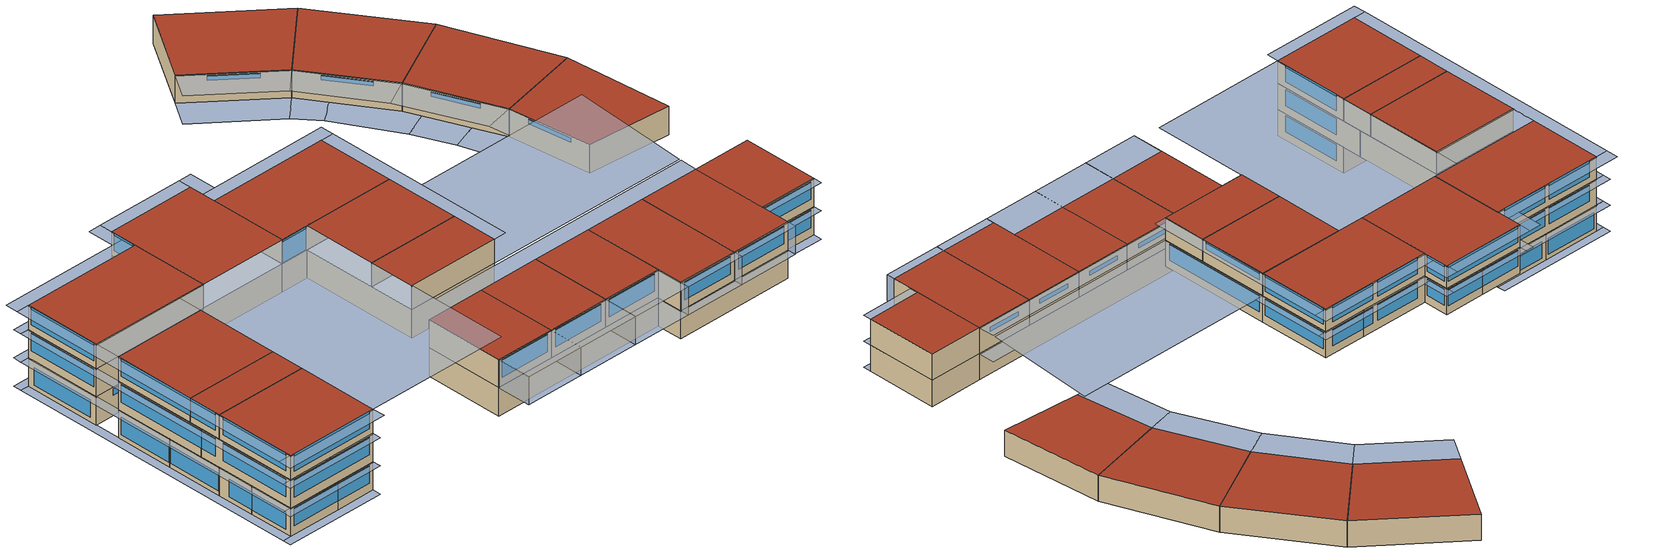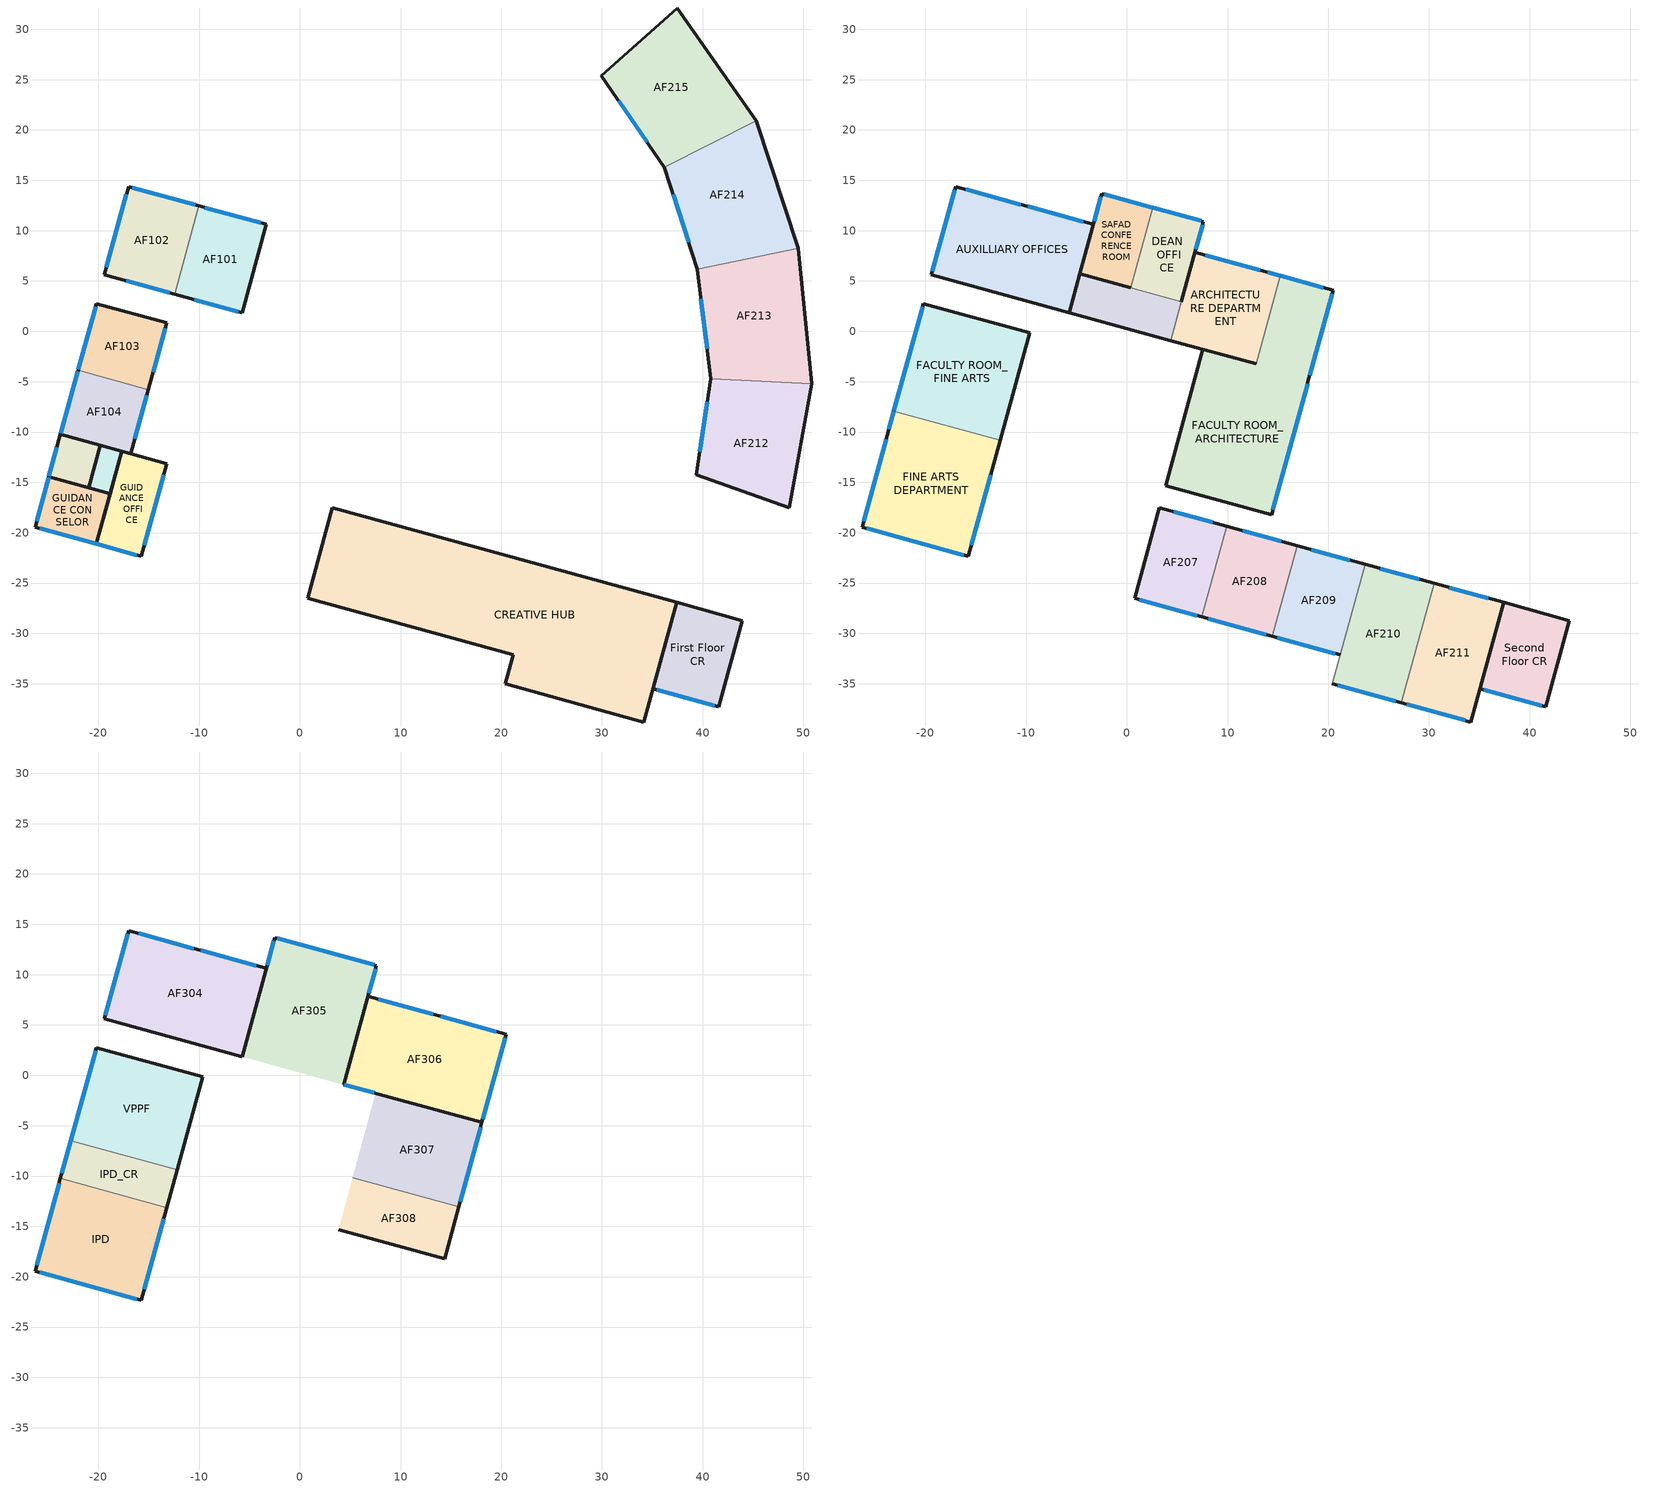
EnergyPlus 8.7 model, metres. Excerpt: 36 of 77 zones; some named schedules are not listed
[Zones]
AF101
 floor ground (SAFAD_ConcreteFloor): -3.34,10.62 -5.74,1.86 -12.45,3.71 -10.04,12.46 z10.39
 wall outside (SAFAD_ConcreteWall): -12.45,3.71 -5.74,1.86 -3.34,10.62 -10.04,12.46 z10.39:13.63
 wall adiabatic (SAFAD_PlyboardWall): -10.04,12.46 -12.45,3.71 z10.39:13.63
 window (SAFAD_Window): -3.86,10.76 -9.46,12.3 z10.89:12.89; -10.46,3.16 -6.12,1.97 z12.73:13.43
 ceiling adiabatic (SAFAD_ConcreteRoof): -10.04,12.46 -12.45,3.71 -5.74,1.86 -3.34,10.62 z13.63
AF102
 floor adiabatic (SAFAD_ConcreteFloor): -10.04,12.46 -12.45,3.71 -19.42,5.62 -17.01,14.37 z10.39
 wall outside (SAFAD_ConcreteWall): -10.04,12.46 -17.01,14.37 -19.42,5.62 -12.45,3.71 z10.39:13.63
 wall adiabatic (SAFAD_PlyboardWall): -12.45,3.71 -10.04,12.46 z10.39:13.63
 window (SAFAD_Window): -10.38,12.55 -16.64,14.27 / -17.22,13.62 -19.21,6.39 z10.89:12.89; -17.24,5.02 -12.9,3.83 z12.73:13.43
 ceiling adiabatic (SAFAD_ConcreteRoof): -17.01,14.37 -19.42,5.62 -12.45,3.71 -10.04,12.46 z13.63
AF103
 floor adiabatic (SAFAD_ConcreteFloor): -13.23,0.84 -15.05,-5.78 -22.02,-3.87 -20.2,2.76 z10.39
 wall outside (SAFAD_ConcreteWall): -15.05,-5.78 -13.23,0.84 -20.2,2.76 -22.02,-3.87 z10.39:13.63
 wall adiabatic (SAFAD_PlyboardWall): -22.02,-3.87 -15.05,-5.78 z10.39:13.63
 window (SAFAD_Window): -14.58,-4.06 -13.39,0.28 z12.73:13.43; -20.29,2.43 -21.99,-3.74 z10.89:12.89
 ceiling adiabatic (SAFAD_ConcreteRoof): -20.2,2.76 -22.02,-3.87 -15.05,-5.78 -13.23,0.84 z13.63
AF104
 floor adiabatic (SAFAD_ConcreteFloor): -15.05,-5.78 -16.8,-12.15 -23.77,-10.24 -22.02,-3.87 z10.39
 wall outside (SAFAD_ConcreteWall): -16.8,-12.15 -15.05,-5.78 / -22.02,-3.87 -23.77,-10.24 z10.39:13.63
 wall adiabatic (SAFAD_PlyboardWall): -15.05,-5.78 -22.02,-3.87 / -23.77,-10.24 -16.8,-12.15 z10.39:13.63
 window (SAFAD_Window): -16.4,-10.68 -15.2,-6.34 z12.73:13.43; -22.05,-3.96 -23.74,-10.13 z10.89:12.89
 ceiling adiabatic (SAFAD_ConcreteRoof): -22.02,-3.87 -23.77,-10.24 -16.8,-12.15 -15.05,-5.78 z13.63
CREATIVE HUB
 floor adiabatic (SAFAD_ConcreteFloor): 37.42,-26.92 34.16,-38.8 20.4,-35.03 21.19,-32.14 0.77,-26.53 3.24,-17.54 z10.39
 wall outside (SAFAD_ConcreteWall): 34.16,-38.8 37.42,-26.92 3.24,-17.54 0.77,-26.53 21.19,-32.14 20.4,-35.03 34.16,-38.8 z10.39:13.63
 ceiling adiabatic (SAFAD_ConcreteRoof): 3.24,-17.54 0.77,-26.53 21.19,-32.14 20.4,-35.03 34.16,-38.8 37.42,-26.92 z13.63
AF215
 floor adiabatic (SAFAD_ConcreteFloor): 37.5,32.12 45.33,20.9 36.22,16.3 29.95,25.38 z10.87
 wall outside (SAFAD_ConcreteWall): 45.33,20.9 37.5,32.12 29.95,25.38 36.22,16.3 z10.87:14.11
 wall adiabatic (SAFAD_PlyboardWall): 36.22,16.3 45.33,20.9 z10.87:14.11
 window (SAFAD_Window): 31.66,22.9 34.5,18.78 z13.37:13.87
 roof outside (SAFAD_ConcreteRoof): 29.95,25.38 36.22,16.3 45.33,20.9 37.5,32.12 z14.11
AF214
 floor adiabatic (SAFAD_ConcreteFloor): 45.33,20.9 49.52,8.26 39.47,6.18 36.22,16.3 z10.87
 wall outside (SAFAD_ConcreteWall): 49.52,8.26 45.33,20.9 / 36.22,16.3 39.47,6.18 z10.87:14.11
 wall adiabatic (SAFAD_PlyboardWall): 39.47,6.18 49.52,8.26 / 45.33,20.9 36.22,16.3 z10.87:14.11
 window (SAFAD_Window): 37.08,13.62 38.61,8.86 z13.37:13.87
 roof outside (SAFAD_ConcreteRoof): 36.22,16.3 39.47,6.18 49.52,8.26 45.33,20.9 z14.11
AF213
 floor adiabatic (SAFAD_ConcreteFloor): 49.52,8.26 50.87,-5.23 40.83,-4.7 39.47,6.18 z10.87
 wall outside (SAFAD_ConcreteWall): 50.87,-5.23 49.52,8.26 / 39.47,6.18 40.83,-4.7 z10.87:14.11
 wall adiabatic (SAFAD_PlyboardWall): 40.83,-4.7 50.87,-5.23 / 49.52,8.26 39.47,6.18 z10.87:14.11
 window (SAFAD_Window): 39.84,3.22 40.46,-1.74 z13.37:13.87
 roof outside (SAFAD_ConcreteRoof): 39.47,6.18 40.83,-4.7 50.87,-5.23 49.52,8.26 z14.11
AF212
 floor adiabatic (SAFAD_ConcreteFloor): 50.87,-5.23 48.62,-17.53 39.4,-14.27 40.83,-4.7 z10.87
 wall outside (SAFAD_ConcreteWall): 40.83,-4.7 39.4,-14.27 48.62,-17.53 50.87,-5.23 z10.87:14.11
 wall adiabatic (SAFAD_PlyboardWall): 50.87,-5.23 40.83,-4.7 z10.87:14.11
 window (SAFAD_Window): 40.48,-7.01 39.74,-11.96 z13.37:13.87
 roof outside (SAFAD_ConcreteRoof): 40.83,-4.7 39.4,-14.27 48.62,-17.53 50.87,-5.23 z14.11
GUIDANCE OFFICE
 floor adiabatic (SAFAD_ConcreteFloor): -13.21,-13.14 -15.74,-22.35 -20.22,-21.12 -17.69,-11.91 z10.39
 wall outside (SAFAD_ConcreteWall): -20.22,-21.12 -15.74,-22.35 -13.21,-13.14 -17.69,-11.91 z10.39:13.63
 wall outside (SAFAD_PlyboardWall): -17.69,-11.91 -20.22,-21.12 z10.39:13.63
 window (SAFAD_Window): -15.44,-21.26 -13.51,-14.22 / -20.2,-21.12 -16.2,-22.22 z11.39:13.39
 roof outside (SAFAD_ConcreteRoof): -17.69,-11.91 -20.22,-21.12 -15.74,-22.35 -13.21,-13.14 z13.63
CLINIC
 floor adiabatic (SAFAD_ConcreteFloor): -17.69,-11.91 -18.85,-16.13 -20.96,-15.55 -19.8,-11.33 z10.39
 wall outside (SAFAD_PlyboardWall): -20.96,-15.55 -18.85,-16.13 -17.69,-11.91 -19.8,-11.33 -20.96,-15.55 z10.39:13.63
 roof outside (SAFAD_ConcreteRoof): -19.8,-11.33 -20.96,-15.55 -18.85,-16.13 -17.69,-11.91 z13.63
GUIDANCE CONFERENCE
 floor adiabatic (SAFAD_ConcreteFloor): -19.8,-11.33 -20.96,-15.55 -24.93,-14.46 -23.77,-10.24 z10.39
 wall outside (SAFAD_PlyboardWall): -24.93,-14.46 -20.96,-15.55 -19.8,-11.33 -23.77,-10.24 z10.39:13.63
 wall outside (SAFAD_ConcreteWall): -23.77,-10.24 -24.93,-14.46 z10.39:13.63
 window (SAFAD_Window): -24.13,-11.53 -24.92,-14.42 z10.89:12.89
 roof outside (SAFAD_ConcreteRoof): -23.77,-10.24 -24.93,-14.46 -20.96,-15.55 -19.8,-11.33 z13.63
GUIDANCE CONSELOR
 floor adiabatic (SAFAD_ConcreteFloor): -18.85,-16.13 -20.22,-21.12 -26.3,-19.45 -24.93,-14.46 z10.39
 wall outside (SAFAD_PlyboardWall): -20.22,-21.12 -18.85,-16.13 -24.93,-14.46 z10.39:13.63
 wall outside (SAFAD_ConcreteWall): -24.93,-14.46 -26.3,-19.45 -20.22,-21.12 z10.39:13.63
 window (SAFAD_Window): -25.84,-19.57 -20.23,-21.11 z11.39:13.39; -24.94,-14.5 -26.14,-18.84 z10.89:12.89
 roof outside (SAFAD_ConcreteRoof): -24.93,-14.46 -26.3,-19.45 -20.22,-21.12 -18.85,-16.13 z13.63
First Floor CR
 floor ground (SAFAD_ConcreteFloor): 43.97,-28.72 41.61,-37.3 35.07,-35.5 37.42,-26.92 z10.39
 wall outside (SAFAD_ConcreteWall): 35.07,-35.5 41.61,-37.3 43.97,-28.72 37.42,-26.92 z10.39:13.63
 wall adiabatic (SAFAD_PlyboardWall): 37.42,-26.92 35.07,-35.5 z10.39:13.63
 window (SAFAD_Window): 35.45,-35.61 41.23,-37.19 z11.39:13.39
 roof outside (SAFAD_ConcreteRoof): 37.42,-26.92 35.07,-35.5 41.61,-37.3 43.97,-28.72 z13.63
AF211
 floor adiabatic (SAFAD_ConcreteFloor): 37.42,-26.92 34.16,-38.8 27.28,-36.92 30.54,-25.04 z13.63
 wall outside (SAFAD_ConcreteWall): 27.28,-36.92 34.16,-38.8 37.42,-26.92 30.54,-25.04 z13.63:16.87
 wall adiabatic (SAFAD_PlyboardWall): 30.54,-25.04 27.28,-36.92 z13.63:16.87
 window (SAFAD_Window): 35.91,-26.51 32.05,-25.45 z15.63:16.13; 27.83,-37.07 33.61,-38.66 z14.63:16.63
 roof outside (SAFAD_ConcreteRoof): 30.54,-25.04 27.28,-36.92 34.16,-38.8 37.42,-26.92 z16.87
AF210
 floor adiabatic (SAFAD_ConcreteFloor): 30.54,-25.04 27.28,-36.92 20.4,-35.03 23.66,-23.15 z13.63
 wall outside (SAFAD_ConcreteWall): 20.4,-35.03 27.28,-36.92 / 30.54,-25.04 23.66,-23.15 z13.63:16.87
 wall adiabatic (SAFAD_PlyboardWall): 27.28,-36.92 30.54,-25.04 / 23.66,-23.15 20.4,-35.03 z13.63:16.87
 window (SAFAD_Window): 29.03,-24.62 25.17,-23.56 z15.63:16.13; 20.95,-35.18 26.73,-36.77 z14.63:16.63
 roof outside (SAFAD_ConcreteRoof): 23.66,-23.15 20.4,-35.03 27.28,-36.92 30.54,-25.04 z16.87
AF209
 floor adiabatic (SAFAD_ConcreteFloor): 23.66,-23.15 21.19,-32.14 14.45,-30.29 16.92,-21.29 z13.63
 wall outside (SAFAD_ConcreteWall): 23.66,-23.15 16.92,-21.29 / 14.45,-30.29 21.19,-32.14 z13.63:16.87
 wall adiabatic (SAFAD_PlyboardWall): 21.19,-32.14 23.66,-23.15 / 16.92,-21.29 14.45,-30.29 z13.63:16.87
 window (SAFAD_Window): 22.15,-22.73 18.29,-21.67 z15.63:16.13; 14.92,-30.42 20.71,-32.01 z14.63:16.63
 roof outside (SAFAD_ConcreteRoof): 16.92,-21.29 14.45,-30.29 21.19,-32.14 23.66,-23.15 z16.87
AF208
 floor adiabatic (SAFAD_ConcreteFloor): 16.92,-21.29 14.45,-30.29 7.47,-28.37 9.94,-19.38 z13.63
 wall outside (SAFAD_ConcreteWall): 16.92,-21.29 9.94,-19.38 / 7.47,-28.37 14.45,-30.29 z13.63:16.87
 wall adiabatic (SAFAD_PlyboardWall): 14.45,-30.29 16.92,-21.29 / 9.94,-19.38 7.47,-28.37 z13.63:16.87
 window (SAFAD_Window): 15.35,-20.86 11.5,-19.81 z15.63:16.13; 8.06,-28.54 13.85,-30.13 z14.63:16.63
 roof outside (SAFAD_ConcreteRoof): 9.94,-19.38 7.47,-28.37 14.45,-30.29 16.92,-21.29 z16.87
AF207
 floor adiabatic (SAFAD_ConcreteFloor): 9.94,-19.38 7.47,-28.37 0.77,-26.53 3.24,-17.54 z13.63
 wall outside (SAFAD_ConcreteWall): 9.94,-19.38 3.24,-17.54 0.77,-26.53 7.47,-28.37 z13.63:16.87
 wall adiabatic (SAFAD_PlyboardWall): 7.47,-28.37 9.94,-19.38 z13.63:16.87
 window (SAFAD_Window): 8.51,-18.99 4.66,-17.93 z15.63:16.13; 1.22,-26.66 7.01,-28.25 z14.63:16.63
 roof outside (SAFAD_ConcreteRoof): 3.24,-17.54 0.77,-26.53 7.47,-28.37 9.94,-19.38 z16.87
FINE ARTS DEPARTMENT
 floor adiabatic (SAFAD_ConcreteFloor): -12.58,-10.82 -15.74,-22.35 -26.3,-19.45 -23.14,-7.92 z13.63
 wall outside (SAFAD_ConcreteWall): -23.14,-7.92 -26.3,-19.45 -15.74,-22.35 -12.58,-10.82 z13.63:16.87
 wall adiabatic (SAFAD_PlyboardWall): -12.58,-10.82 -23.14,-7.92 z13.63:16.87
 window (SAFAD_Window): -25.84,-19.57 -16.2,-22.22 / -15.44,-21.26 -13.51,-14.22 / -23.14,-7.93 -23.64,-9.74 / -23.91,-10.74 -26.14,-18.84 z14.63:16.63
 ceiling adiabatic (SAFAD_ConcreteRoof): -23.14,-7.92 -26.3,-19.45 -15.74,-22.35 -12.58,-10.82 z16.87
FACULTY ROOM_FINE ARTS
 floor adiabatic (SAFAD_ConcreteFloor): -9.65,-0.14 -12.58,-10.82 -23.14,-7.92 -20.2,2.76 z13.63
 wall outside (SAFAD_ConcreteWall): -12.58,-10.82 -9.65,-0.14 -20.2,2.76 -23.14,-7.92 z13.63:16.87
 wall adiabatic (SAFAD_PlyboardWall): -23.14,-7.92 -12.58,-10.82 z13.63:16.87
 window (SAFAD_Window): -20.29,2.43 -23.13,-7.91 z14.63:16.63
 ceiling adiabatic (SAFAD_ConcreteRoof): -20.2,2.76 -23.14,-7.92 -12.58,-10.82 -9.65,-0.14 z16.87
DEAN OFFICE
 floor adiabatic (SAFAD_ConcreteFloor): 7.61,10.91 5.42,2.94 0.41,4.32 2.6,12.28 z13.63
 wall outside (SAFAD_ConcreteWall): 5.42,2.94 7.61,10.91 2.6,12.28 z13.63:16.87
 wall adiabatic (SAFAD_ConcreteWall): 2.6,12.28 0.41,4.32 5.42,2.94 z13.63:16.87
 window (SAFAD_Window): 7.38,10.97 2.61,12.28 / 6.86,8.17 7.52,10.58 z14.63:16.63
 ceiling adiabatic (SAFAD_ConcreteRoof): 2.6,12.28 0.41,4.32 5.42,2.94 7.61,10.91 z16.87
SAFAD CONFERENCE ROOM
 floor adiabatic (SAFAD_ConcreteFloor): 2.6,12.28 0.41,4.32 -4.69,5.71 -2.5,13.68 z13.63
 wall outside (SAFAD_ConcreteWall): 2.6,12.28 -2.5,13.68 -4.69,5.71 0.41,4.32 z13.63:16.87
 wall adiabatic (SAFAD_ConcreteWall): 0.41,4.32 2.6,12.28 z13.63:16.87
 window (SAFAD_Window): 2.59,12.29 -2.26,13.62 / -2.59,13.35 -3.25,10.94 z14.63:16.63
 ceiling adiabatic (SAFAD_ConcreteRoof): -2.5,13.68 -4.69,5.71 0.41,4.32 2.6,12.28 z16.87
DEAN SECRETARY OFFICE
 floor adiabatic (SAFAD_ConcreteFloor): 5.42,2.94 4.37,-0.91 -5.74,1.86 -4.69,5.71 z13.63
 wall outside (SAFAD_ConcreteWall): -4.69,5.71 -5.74,1.86 4.37,-0.91 z13.63:16.87
 wall adiabatic (SAFAD_ConcreteWall): 4.37,-0.91 5.42,2.94 -4.69,5.71 z13.63:16.87
 ceiling adiabatic (SAFAD_ConcreteRoof): -4.69,5.71 -5.74,1.86 4.37,-0.91 5.42,2.94 z16.87
ARCHITECTURE DEPARTMENT
 floor adiabatic (SAFAD_ConcreteFloor): 15.26,5.51 12.86,-3.24 4.37,-0.91 6.77,7.84 z13.63
 wall outside (SAFAD_PlyboardWall): 4.37,-0.91 12.86,-3.24 z13.63:16.87
 wall outside (SAFAD_ConcreteWall): 15.26,5.51 6.77,7.84 z13.63:16.87
 wall adiabatic (SAFAD_PlyboardWall): 6.77,7.84 4.37,-0.91 / 12.86,-3.24 15.26,5.51 z13.63:16.87
 window (SAFAD_Window): 13.27,6.05 7.78,7.56 / 15.25,5.51 13.99,5.86 z14.63:16.63
 ceiling adiabatic (SAFAD_ConcreteRoof): 6.77,7.84 4.37,-0.91 12.86,-3.24 15.26,5.51 z16.87
FACULTY ROOM_ARCHITECTURE
 floor adiabatic (SAFAD_ConcreteFloor): 20.5,4.07 18.09,-4.68 12.86,-3.24 15.26,5.51 z13.63; 18.09,-4.68 14.37,-18.22 3.84,-15.33 7.56,-1.79 z13.63
 wall outside (SAFAD_ConcreteWall): 7.56,-1.79 3.84,-15.33 14.37,-18.22 18.09,-4.68 20.5,4.07 15.26,5.51 z13.63:16.87
 wall adiabatic (SAFAD_PlyboardWall): 15.26,5.51 12.86,-3.24 7.56,-1.79 z13.63:16.87
 window (SAFAD_Window): 14.51,-17.72 17.95,-5.19 / 19.49,4.35 15.27,5.51 / 18.18,-4.35 20.41,3.75 z14.63:16.63
 ceiling adiabatic (SAFAD_ConcreteRoof): 15.26,5.51 12.86,-3.24 18.09,-4.68 20.5,4.07 z16.87; 7.56,-1.79 3.84,-15.33 14.37,-18.22 18.09,-4.68 z16.87
AUXILLIARY OFFICES
 floor adiabatic (SAFAD_ConcreteFloor): -3.34,10.62 -5.74,1.86 -19.42,5.62 -17.01,14.37 z13.63
 wall outside (SAFAD_ConcreteWall): -3.34,10.62 -17.01,14.37 -19.42,5.62 -5.74,1.86 z13.63:16.87
 wall adiabatic (SAFAD_ConcreteWall): -5.74,1.86 -3.34,10.62 z13.63:16.87
 window (SAFAD_Window): -10.51,12.59 -16.01,14.1 / -4.34,10.89 -9.84,12.4 / -17.1,14.04 -19.33,5.94 z14.63:16.63
 ceiling adiabatic (SAFAD_ConcreteRoof): -17.01,14.37 -19.42,5.62 -5.74,1.86 -3.34,10.62 z16.87
Second Floor CR
 floor ground (SAFAD_ConcreteFloor): 43.97,-28.72 41.61,-37.3 35.07,-35.5 37.42,-26.92 z13.63
 wall outside (SAFAD_ConcreteWall): 35.07,-35.5 41.61,-37.3 43.97,-28.72 37.42,-26.92 z13.63:16.87
 wall adiabatic (SAFAD_PlyboardWall): 37.42,-26.92 35.07,-35.5 z13.63:16.87
 window (SAFAD_Window): 35.45,-35.61 41.23,-37.19 z14.63:16.63
 roof outside (SAFAD_ConcreteRoof): 37.42,-26.92 35.07,-35.5 41.61,-37.3 43.97,-28.72 z16.87
AF304
 floor adiabatic (SAFAD_ConcreteFloor): -3.34,10.62 -5.74,1.86 -19.42,5.62 -17.01,14.37 z16.87
 wall outside (SAFAD_ConcreteWall): -3.34,10.62 -17.01,14.37 -19.42,5.62 -5.74,1.86 z16.87:19.65
 wall adiabatic (SAFAD_PlyboardWall): -5.74,1.86 -3.34,10.62 z16.87:19.65
 window (SAFAD_Window): -10.51,12.59 -16.01,14.1 / -4.34,10.89 -9.84,12.4 / -17.1,14.04 -19.33,5.94 z17.62:19.62
 roof outside (SAFAD_ConcreteRoof): -17.01,14.37 -19.42,5.62 -5.74,1.86 -3.34,10.62 z19.65
AF306
 floor adiabatic (SAFAD_ConcreteFloor): 20.5,4.07 18.09,-4.68 4.37,-0.91 6.77,7.84 z16.87
 wall outside (SAFAD_PlyboardWall): 4.37,-0.91 18.09,-4.68 z16.87:19.65
 wall outside (SAFAD_ConcreteWall): 18.09,-4.68 20.5,4.07 6.77,7.84 z16.87:19.65
 wall adiabatic (SAFAD_PlyboardWall): 6.77,7.84 4.37,-0.91 z16.87:19.65
 window (SAFAD_Window): 19.49,4.35 13.99,5.86 / 13.27,6.05 7.78,7.56 / 18.18,-4.35 20.41,3.75 z17.62:19.62; 4.44,-0.93 7.41,-1.75 z16.95:19.56
 roof outside (SAFAD_ConcreteRoof): 6.77,7.84 4.37,-0.91 18.09,-4.68 20.5,4.07 z19.65
VPPF
 floor adiabatic (SAFAD_ConcreteFloor): -9.65,-0.14 -12.18,-9.39 -22.74,-6.49 -20.2,2.76 z16.87
 wall outside (SAFAD_ConcreteWall): -12.18,-9.39 -9.65,-0.14 -20.2,2.76 -22.74,-6.49 z16.87:19.65
 wall adiabatic (SAFAD_PlyboardWall): -22.74,-6.49 -12.18,-9.39 z16.87:19.65
 window (SAFAD_Window): -20.29,2.43 -22.74,-6.48 z17.62:19.62
 roof outside (SAFAD_ConcreteRoof): -20.2,2.76 -22.74,-6.49 -12.18,-9.39 -9.65,-0.14 z19.65
IPD_CR
 floor adiabatic (SAFAD_ConcreteFloor): -12.18,-9.39 -13.21,-13.14 -23.77,-10.24 -22.74,-6.49 z16.87
 wall outside (SAFAD_ConcreteWall): -13.21,-13.14 -12.18,-9.39 / -22.74,-6.49 -23.77,-10.24 z16.87:19.65
 wall adiabatic (SAFAD_PlyboardWall): -12.18,-9.39 -22.74,-6.49 / -23.77,-10.24 -13.21,-13.14 z16.87:19.65
 window (SAFAD_Window): -22.75,-6.5 -23.64,-9.74 z17.62:19.62
 roof outside (SAFAD_ConcreteRoof): -22.74,-6.49 -23.77,-10.24 -13.21,-13.14 -12.18,-9.39 z19.65
IPD
 floor adiabatic (SAFAD_ConcreteFloor): -13.21,-13.14 -15.74,-22.35 -26.3,-19.45 -23.77,-10.24 z16.87
 wall outside (SAFAD_ConcreteWall): -23.77,-10.24 -26.3,-19.45 -15.74,-22.35 -13.21,-13.14 z16.87:19.65
 wall adiabatic (SAFAD_PlyboardWall): -13.21,-13.14 -23.77,-10.24 z16.87:19.65
 window (SAFAD_Window): -25.84,-19.57 -16.2,-22.22 / -15.44,-21.26 -13.51,-14.22 / -23.91,-10.74 -26.14,-18.84 z17.62:19.62
 roof outside (SAFAD_ConcreteRoof): -23.77,-10.24 -26.3,-19.45 -15.74,-22.35 -13.21,-13.14 z19.65
AF307
 floor adiabatic (SAFAD_ConcreteFloor): 18.09,-4.68 15.8,-13.05 5.26,-10.16 7.56,-1.79 z16.87
 wall outside (SAFAD_ConcreteWall): 15.8,-13.05 18.09,-4.68 z16.87:19.65
 wall adiabatic (SAFAD_PlyboardWall): 18.09,-4.68 7.56,-1.79 / 5.26,-10.16 15.8,-13.05 z16.87:19.65
 window (SAFAD_Window): 15.93,-12.57 17.96,-5.16 z18.62:19.56
 roof outside (SAFAD_ConcreteRoof): 7.56,-1.79 5.26,-10.16 15.8,-13.05 18.09,-4.68 z19.65
AF308
 floor adiabatic (SAFAD_ConcreteFloor): 15.8,-13.05 14.37,-18.22 3.84,-15.33 5.26,-10.16 z16.87
 wall outside (SAFAD_ConcreteWall): 3.84,-15.33 14.37,-18.22 15.8,-13.05 z16.87:19.65
 wall adiabatic (SAFAD_PlyboardWall): 15.8,-13.05 5.26,-10.16 z16.87:19.65
 roof outside (SAFAD_ConcreteRoof): 5.26,-10.16 3.84,-15.33 14.37,-18.22 15.8,-13.05 z19.65
AF305
 floor ground (SAFAD_ConcreteFloor): 7.61,10.91 4.37,-0.91 -5.74,1.86 -2.5,13.68 z16.87
 wall outside (SAFAD_ConcreteWall): 4.37,-0.91 7.61,10.91 -2.5,13.68 -5.74,1.86 z16.87:19.65
 window (SAFAD_Window): 7.38,10.97 -2.26,13.62 / 6.86,8.17 7.52,10.58 / -2.59,13.35 -3.25,10.94 z17.62:19.62
 roof outside (SAFAD_ConcreteRoof): -2.5,13.68 -5.74,1.86 4.37,-0.91 7.61,10.91 z19.65
shading: 7.47,-28.37 6.41,-32.22 / 14.45,-30.29 13.39,-34.14 / 21.19,-32.14 20.13,-35.99 / 0.77,-26.53 -0.29,-30.38 / 34.16,-38.8 33.89,-39.77 / 27.28,-36.92 27.01,-37.88 z13.63:16.87; -17.98,14.64 -27.27,-19.18 -26.3,-19.45 -17.01,14.37 z10.39; -17.98,14.64 -27.27,-19.18 -26.3,-19.45 -17.01,14.37 z13.63; -17.98,14.64 -27.27,-19.18 -26.3,-19.45 -17.01,14.37 z16.87; -18.46,14.77 -27.75,-19.05 -26.3,-19.45 -17.01,14.37 z19.65; 20.5,4.07 18.09,-4.68 19.06,-4.95 21.46,3.81 z16.87; -2.1,15.13 -2.49,13.68 7.61,10.91 8.01,12.35 z19.65; -2.23,14.65 -2.49,13.68 7.61,10.91 7.88,11.87 z16.87; -3.54,15.53 -4.39,12.46 -2.94,12.06 -2.1,15.13 z19.65; -3.19,14.91 -4.04,11.85 -3.08,11.58 -2.23,14.65 z16.87; -27.27,-19.18 -27.53,-20.14 -16.01,-23.31 -15.74,-22.35 z10.39; -27.27,-19.18 -27.53,-20.14 -16.01,-23.31 -15.74,-22.35 z13.63; -27.27,-19.18 -27.53,-20.14 -16.01,-23.31 -15.74,-22.35 z16.87; -27.75,-19.05 -28.15,-20.49 -16.14,-23.79 -15.74,-22.35 z19.65; -18.06,16.22 -18.46,14.77 -3.34,10.62 -2.94,12.06 z19.65; -17.71,15.6 -17.98,14.64 -3.34,10.62 -3.08,11.58 z16.87; -17.71,15.6 -17.98,14.64 -3.34,10.62 -3.08,11.58 z13.63; -17.71,15.6 -17.98,14.64 -3.34,10.62 -3.08,11.58 z10.39; 7.17,9.29 6.78,7.84 21.94,3.68 22.34,5.12 z19.65; 7.04,8.8 6.78,7.84 21.46,3.81 21.73,4.77 z16.87; 8.01,12.35 7.17,9.29 8.62,8.89 9.46,11.96 z19.65; 7.88,11.87 7.04,8.8 8,8.54 8.84,11.61 z16.87; 3.77,-15.61 3.24,-17.54 37.42,-26.92 37.95,-25 z16.87; 3.77,-15.61 3.24,-17.54 37.42,-26.92 37.95,-25 z13.63; 27.34,23.05 33.09,14.73 36.22,16.3 29.95,25.38 z14.11; 33.09,14.73 36.05,5.47 39.47,6.18 36.22,16.3 z14.11; 36.05,5.47 37.33,-4.52 40.83,-4.7 39.47,6.18 z14.11; 37.33,-4.52 36.02,-13.34 39.4,-14.27 40.83,-4.7 z14.11; 27.34,23.05 33.09,14.73 36.22,16.3 29.95,25.38 z10.87; 34.43,11.73 36.53,3.71 39.99,4.22 37.66,13.06 z10.87; 36.53,3.71 37.19,-1.1 40.68,-0.86 39.99,4.22 z10.87; 37.19,-1.1 37.36,-5.22 40.85,-5.41 40.68,-0.86 z10.87; 37.36,-5.22 36.76,-9.83 40.25,-10.1 40.85,-5.41 z10.87; 36.76,-9.83 36.02,-13.34 39.4,-14.27 40.25,-10.1 z10.87; 33.09,14.73 34.43,11.73 37.66,13.06 36.22,16.3 z10.87; -19.42,5.62 -20.2,2.76 -9.65,-0.14 -8.86,2.72 z19.65; -8.86,2.72 -15.74,-22.35 0.68,-26.86 7.56,-1.79 z19.65; 20.5,4.07 14.37,-18.22 15.82,-18.62 21.94,3.68 z19.65; 18.09,-4.68 14.37,-18.22 38.05,-24.73 42.74,-11.45 z16.87; 20.4,-35.03 20.13,-35.99 33.89,-39.77 34.16,-38.8 z16.87; 0.77,-26.53 -0.29,-30.38 20.13,-35.99 21.19,-32.14 z16.87; 0.77,-26.53 -0.29,-30.38 20.13,-35.99 21.19,-32.14 z13.63; 20.4,-35.03 20.13,-35.99 33.89,-39.77 34.16,-38.8 z13.63; 35.07,-35.5 34.8,-36.47 41.35,-38.26 41.61,-37.3 z16.87; 35.07,-35.5 34.8,-36.47 41.35,-38.26 41.61,-37.3 z13.63; 35.07,-35.5 34.8,-36.47 41.35,-38.26 41.61,-37.3 z10.39
[Building]
SAFAD Building: North Axis {deg}=15; Terrain=City; Loads Convergence Tolerance Value=0.04; Temperature Convergence Tolerance Value {deltaC}=0.4; Solar Distribution=FullInteriorAndExterior; Maximum Number of Warmup Days=25; Minimum Number of Warmup Days=6
[Site:Location]
Cebu City: Latitude {deg}=10.35; Longitude {deg}=123.91; Time Zone {hr}=8; Elevation {m}=75
[Site:GroundTemperature:BuildingSurface]
18, 18, 18, 18, 18, 18, 18, 18, 18, 18, 18, 18
[Material] Roughness=MediumSmooth
Name | Thickness {m} | Conductivity {W/m-K} | Density {kg/m3} | Specific Heat {J/kg-K} | Thermal Absorptance | Solar Absorptance
SAFAD Concrete | 0.25 | 1.33 | 2000 | 1000 | 0.0449009 | 0.714678
SAFAD Plywood | 0.0127 | 0.13 | 500 | 1600 | 0.9 | 0.7
[Material:AirGap]
SAFAD_AirPlyboard: Thermal Resistance {m2-K/W}=0.18
[WindowMaterial:Glazing]
Bronze 3mm: Optical Data Type=SpectralAverage; Thickness {m}=0.003; Solar Transmittance at Normal Incidence=0.645; Front Side Solar Reflectance at Normal Incidence=0.062; Back Side Solar Reflectance at Normal Incidence=0.062; Visible Transmittance at Normal Incidence=0.685; Front Side Visible Reflectance at Normal Incidence=0.065; Back Side Visible Reflectance at Normal Incidence=0.06; Infrared Transmittance at Normal Incidence=0; Front Side Infrared Hemispherical Emissivity=0.84; Back Side Infrared Hemispherical Emissivity=0.84; Conductivity {W/m-K}=0.9
[Construction]
SAFAD_ConcreteWall; SAFAD_ConcreteFloor; SAFAD_ConcreteRoof: SAFAD Concrete
SAFAD_PlyboardWall: SAFAD Plywood, SAFAD_AirPlyboard, SAFAD Plywood
SAFAD_Window: Bronze 3mm
[Zone]
AF101: 52.3091, 67.4617, 4.36, 1
AF102: 38.1291, 67.4617, 4.36, 1
AF103: 38.1291, 55.415, 4.36, 1
AF104: 45.3591, 41.9386, 4.36, 1
CREATIVE HUB: 101.557, 29.7357, 4.36, 1
AF211: 101.557, 29.7357, 7.6, 1
AF210: 87.2869, 29.7357, 7.6, 1
AF209: 80.2937, 32.7257, 7.6, 1
AF208: 73.0552, 32.7257, 7.6, 1
AF207: 66.1069, 32.7257, 7.6, 1
FINE ARTS DEPARTMENT: 49.0791, 32.3917, 7.6, 1
FACULTY ROOM_FINE ARTS: 38.1291, 55.415, 7.6, 1
AF215: 85.9928, 99.0077, 7.6, 1
AF214: 94.7677, 74.5234, 7.6, 1
AF213; AF212: 108.779, 66.5391, 7.6, 1
DEAN OFFICE: 62.79403, 62.3784, 7.6, 1
SAFAD CONFERENCE ROOM: 57.594, 70.6409, 7.6, 1
DEAN SECRETARY OFFICE: 62.79403, 58.3856, 7.6, 1
ARCHITECTURE DEPARTMENT: 62.79403, 67.4617, 7.6, 1
FACULTY ROOM_ARCHITECTURE: 66.1069, 44.3425, 7.6, 1
AUXILLIARY OFFICES: 38.1291, 58.3856, 7.6, 1
AF304: 38.1291, 67.4617, 10.84, 1
AF306: 62.79403, 67.4617, 10.84, 1
VPPF: 49.0791, 45.8296, 10.84, 1
IPD_CR: 49.0791, 41.9379, 10.84, 1
IPD: 49.0791, 32.3917, 10.84, 1
AF307: 77.029, 58.3856, 10.84, 1
AF308: 66.1069, 49.708, 6.48, 1
GUIDANCE OFFICE: -15.7427, -22.3456, 10.39, 1
CLINIC: -17.6886, -11.9107, 10.39, 1
GUIDANCE CONFERENCE: -20.9637, -15.5534, 10.39, 1
GUIDANCE CONSELOR: -26.3017, -19.4455, 10.39, 1
First Floor CR; Second Floor CR: 37.4207, -26.9248, 10.39, 1
AF305: -5.74373, 1.864806, 16.87, 1
[People] Number of People Calculation Method=People; Number of People=100; Fraction Radiant=0.17354; Sensible Heat Fraction=0.61; Activity Level Schedule=AssumptionActivitySchedule; Carbon Dioxide Generation Rate {m3/s-W}=3.82e-08; Enable ASHRAE 55 Comfort Warnings=No; Mean Radiant Temperature Calculation Type=ZoneAveraged; Clothing Insulation Calculation Method=ClothingInsulationSchedule
Name | Zone or ZoneList | Number of People Schedule
AF101_Occupancy | AF101 | AF101Occupants
AF102_Occupancy | AF102 | AF102Occupants
AF103_Occupancy | AF103 | AF103Occupants
AF104_Occupancy | AF104 | AF104Occupants
AF211_Occupancy | AF211 | AF211Occupants
AF210_Occupancy | AF210 | AF210Occupants
AF209_Occupancy | AF209 | AF209Occupants
AF208_Occupancy | AF208 | AF208Occupants
AF207_Occupancy | AF207 | AF207Occupants
AF215_Occupancy | AF215 | AF215Occupants
AF214_Occupancy | AF214 | AF214Occupants
AF213_Occupancy | AF213 | AF213Occupants
AF212_Occupancy | AF212 | AF212Occupants
AF304_Occupancy | AF304 | AF304Occupants
AF306_Occupancy | AF306 | AF306Occupants
AF307_Occupancy | AF307 | AF307Occupants
AF308_Occupancy | AF308 | AF308Occupants
AF305_Occupancy | AF305 | AF305Occupants
[Lights] Design Level Calculation Method=LightingLevel; Return Air Fraction=0; Fraction Radiant=0.27; Fraction Visible=0.23; Return Air Fraction Calculated from Plenum Temperature=No
Name | Zone or ZoneList | Schedule | Lighting Level {W} | Fraction Replaceable
AF101_Lighting | AF101 | AF101ACUSchedule | 216 | 0
AF102_Lighting | AF102 | AF102ACUSchedule | 216 | 0
AF103_Lighting | AF103 | AF103ACUSchedule | 216 | 0
AF104_Lighting | AF104 | AF104ACUSchedule | 216 | 0
AF207_Lighting_T5 | AF207 | AF207ACUSchedule | 216 | 0
AF207_Lighting_CFLPinlight | AF207 | AF207ACUSchedule | 27 | 0
AF208_Lighting_T5 | AF208 | AF208ACUSchedule | 216 | 0
AF208_Lighting_CFLPinlight | AF208 | AF208ACUSchedule | 27 | 0
AF209_Lighting_T5 | AF209 | AF209ACUSchedule | 216 | 0
AF209_Lighting_CFLPinlight | AF209 | AF209ACUSchedule | 27 | 0
AF210_Lighting_T5 | AF210 | AF210ACUSchedule | 288 | 0
AF210_Lighting_CFLPinlight | AF210 | AF210ACUSchedule | 27 | 0
AF211_Lighting_T5 | AF211 | AF211ACUSchedule | 288 | 0
AF211_Lighting_CFLPinlight | AF211 | AF211ACUSchedule | 27 | 0
AF212_Lighting_T5 | AF212 | AF212ACUSchedule | 648 | 0
AF212_Lighting_CFLPinlight | AF212 | AF212ACUSchedule | 15 | 0
AF213_Lighting_T5 | AF213 | AF213ACUSchedule | 648 | 0
AF213_Lighting_CFLPinlight | AF213 | AF213ACUSchedule | 15 | 0
AF214_Lighting_T5 | AF214 | AF214ACUSchedule | 790 | 0
AF214_Lighting_CFLPinlight | AF214 | AF214ACUSchedule | 18 | 0
AF215_Lighting_T5 | AF215 | AF215ACUSchedule | 790 | 0
AF215_Lighting_CFLPinlight | AF215 | AF215ACUSchedule | 18 | 0
AF304_Lighting_T5 | AF304 | AF304ACUSchedule | 864 | 0
AF304_Lighting_CFLPinlight | AF304 | AF304ACUSchedule | 27 | 0
AF305_Lighting_T5 | AF305 | AF305ACUSchedule | 624 | 0
AF305_Lighting_CFLPinlight | AF305 | AF305ACUSchedule | 27 | 0
AF306_Lighting_T5 | AF306 | AF306ACUSchedule | 768 | 0
AF306_Lighting_CFLPinlight | AF306 | AF306ACUSchedule | 27 | 0
AF307_Lighting_T5 | AF307 | AF307ACUSchedule | 624 | 0
AF307_Lighting_CFLPinlight | AF307 | AF307ACUSchedule | 27 | 0
AF308_Lighting_T5 | AF308 | AF308ACUSchedule | 624 | 0
AF308_Lighting_CFLPinlight | AF308 | AF308ACUSchedule | 27 | 0
Guidance Conference_Lighting_T5 | GUIDANCE CONFERENCE | SAFADOffices_Schedule | 144 | 1
Clinic_Lighting_T5 | CLINIC | SAFADOffices_Schedule | 36 | 1
Guidance Counselor_Lighting_T5; Guidance CR_Lighting_T5 | GUIDANCE CONSELOR | SAFADOffices_Schedule | 36 | 1
Guidance Office_Lighting_T5 | GUIDANCE OFFICE | SAFADOffices_Schedule | 36 | 1
Creative Hub_Lighting_T5 | CREATIVE HUB | SAFADOffices_Schedule | 1440 | 1
Creative Hub Office_Lighting_T5 | CREATIVE HUB | SAFADOffices_Schedule | 72 | 1
Creative Hub Discussion Room_Lighting_T5 | CREATIVE HUB | SAFADOffices_Schedule | 144 | 1
Fine Arts Dept_Lighting_T5 | FINE ARTS DEPARTMENT | SAFADOffices_Schedule | 216 | 1
Fine Arts Faculty_Lighting_T5 | FACULTY ROOM_FINE ARTS | SAFADOffices_Schedule | 684 | 1
Architecture Faculty_Lighting_T5 | FACULTY ROOM_ARCHITECTURE | SAFADOffices_Schedule | 720 | 1
Architecture Faculty_Lighting_CFLPinlight | FACULTY ROOM_ARCHITECTURE | SAFADOffices_Schedule | 18 | 0
Guidance CR_Lighting_CFLPinlight | GUIDANCE CONSELOR | SAFADOffices_Schedule | 9 | 0
Architecture Dept_Lighting_T5 | ARCHITECTURE DEPARTMENT | SAFADOffices_Schedule | 288 | 1
Architecture Dept_Lighting_CFLPinlight | ARCHITECTURE DEPARTMENT | SAFADOffices_Schedule | 45 | 0
Dean Secretary_Lighting_T5 | DEAN SECRETARY OFFICE | SAFADOffices_Schedule | 144 | 1
Dean Secretary_Lighting_CFLPinlight | DEAN SECRETARY OFFICE | SAFADOffices_Schedule | 36 | 0
SAFAD Conference Room_Lighting_T5 | SAFAD CONFERENCE ROOM | SAFADOffices_Schedule | 72 | 1
SAFAD Conference_Lighting_CFLPinlight | SAFAD CONFERENCE ROOM | SAFADOffices_Schedule | 54 | 0
Dean Office_Lighting_T5 | DEAN OFFICE | SAFADOffices_Schedule | 72 | 1
Dean Office_Lighting_CFLPinlight | DEAN OFFICE | SAFADOffices_Schedule | 54 | 0
Auxilliary Offices_Lighting_T5 | AUXILLIARY OFFICES | SAFADOffices_Schedule | 576 | 1
Auxilliary Offices_Lighting_CFLPinlight | AUXILLIARY OFFICES | SAFADOffices_Schedule | 27 | 0
IPD_Lighting_T5 | IPD | SAFADOffices_Schedule | 792 | 1
IPD_Lighting_120w | IPD | SAFADOffices_Schedule | 360 | 1
VPPF_Lighting_T5 | VPPF | SAFADOffices_Schedule | 216 | 1
IPD CR_Lighting_T5 | IPD_CR | SAFADOffices_Schedule | 72 | 1
Second Floor CR_Lighting_T5 | Second Floor CR | SAFADOffices_Schedule | 144 | 1
Second Floor CR_Lighting_CFLPinlight | AUXILLIARY OFFICES | SAFADOffices_Schedule | 18 | 0
First Floor CR_Lighting_T5 | First Floor CR | SAFADOffices_Schedule | 144 | 1
[ElectricEquipment] Design Level Calculation Method=EquipmentLevel; Fraction Radiant=0.291786
Name | Zone or ZoneList | Schedule | Design Level {W}
AF101_PluggedLoads_Fan | AF101 | AF101LightEquipmentSchedule | 120
AF101_PluggedLoads_ProjectorPanasonic | AF101 | AF101ACUSchedule | 300
AF102_PluggedLoads_Fan | AF102 | AF102LightEquipmentSchedule | 120
AF102_PluggedLoads_ProjectorPanasonic | AF102 | AF102ACUSchedule | 300
AF103_PluggedLoads_Fan | AF103 | AF103LightEquipmentSchedule | 120
AF103_PluggedLoads_ProjectorPanasonic | AF103 | AF103ACUSchedule | 300
AF104_PluggedLoads_Fan | AF104 | AF104LightEquipmentSchedule | 120
AF104_PluggedLoads_ProjectorPanasonic | AF104 | AF104ACUSchedule | 300
AF207_PluggedLoads_ProjectorPanasonic | AF207 | AF207ACUSchedule | 300
AF208_PluggedLoads_ProjectorPanasonic | AF208 | AF208ACUSchedule | 300
AF209_PluggedLoads_ProjectorPanasonic | AF209 | AF209ACUSchedule | 300
AF210_PluggedLoads_ProjectorEpson | AF210 | AF210ACUSchedule | 277
AF211_PluggedLoads_ProjectorEpson | AF211 | AF211ACUSchedule | 277
AF212_PluggedLoads_ProjectorPanasonic | AF212 | AF212ACUSchedule | 300
AF213_PluggedLoads_ProjectorPanasonic | AF213 | AF213ACUSchedule | 300
AF214_PluggedLoads_ProjectorSanyo | AF214 | AF214ACUSchedule | 210
AF215_PluggedLoads_ProjectorSanyo | AF215 | AF215ACUSchedule | 210
AF304_PluggedLoads_ProjectorPanasonic | AF304 | AF304ACUSchedule | 300
AF304_PluggedLoads_Fan | AF304 | AF304LightEquipmentSchedule | 240
AF305_PluggedLoads_Fan | AF305 | AF305LightEquipmentSchedule | 180
AF306_PluggedLoads_ProjectorEpson | AF306 | AF306ACUSchedule | 277
AF306_PluggedLoads_Fan | AF306 | AF306LightEquipmentSchedule | 240
AF307_PluggedLoads_Fan | AF307 | AF307LightEquipmentSchedule | 240
AF308_PluggedLoads_Fan | AF308 | AF308LightEquipmentSchedule | 240
Guidance Conference_PluggedLoads_Fan | GUIDANCE CONFERENCE | SAFADOffices_Schedule | 180
Guidance Conference_PluggedLoads_PC | GUIDANCE CONFERENCE | SAFADOffices_Schedule | 400
Clinic_PluggedLoads_Ref | CLINIC | SAFADOffices_Schedule | 77
Guidance Office_PluggedLoads_Fan | GUIDANCE OFFICE | SAFADOffices_Schedule | 60
Creative Hub Office_PluggedLoads_Apple | CREATIVE HUB | SAFADOffices_Schedule | 200
Guidance Conference_PluggedLoads_Printer | GUIDANCE CONFERENCE | SAFADOffices_Schedule | 20
Counselor_PluggedLoads_PC | GUIDANCE CONSELOR | SAFADOffices_Schedule | 100
Fine Arts Dept_PluggedLoads_PC | FINE ARTS DEPARTMENT | SAFADOffices_Schedule | 100
Fine Arts Dept_PluggedLoads_Apple | FINE ARTS DEPARTMENT | SAFADOffices_Schedule | 200
Fine Arts Dept_PluggedLoads_Printer | FINE ARTS DEPARTMENT | SAFADOffices_Schedule | 40
Fine Arts Faculty_PluggedLoads_Projector; Fine Arts Faculty_PluggedLoads_Water Dispenser | FACULTY ROOM_FINE ARTS | SAFADOffices_Schedule | 300
Fine Arts Faculty_PluggedLoads_TV | FACULTY ROOM_FINE ARTS | SAFADOffices_Schedule | 40
Fine Arts Faculty_PluggedLoads_Ref | FACULTY ROOM_FINE ARTS | EverydayON | 77
Architecture Faculty_PluggedLoads_PC | FACULTY ROOM_ARCHITECTURE | SAFADOffices_Schedule | 1300
Architecture Faculty_PluggedLoads_Water Dispenser | FACULTY ROOM_ARCHITECTURE | SAFADOffices_Schedule | 300
Architecture Faculty_PluggedLoads_Ref | FACULTY ROOM_ARCHITECTURE | EverydayON | 77
Architecture Faculty_PluggedLoads_Printer | FACULTY ROOM_ARCHITECTURE | SAFADOffices_Schedule | 20
Architecture Dept_PluggedLoads_PC | ARCHITECTURE DEPARTMENT | SAFADOffices_Schedule | 300
Architecture Dept_PluggedLoads_Apple | ARCHITECTURE DEPARTMENT | SAFADOffices_Schedule | 600
Architecture Dept_PluggedLoads_Printer | ARCHITECTURE DEPARTMENT | SAFADOffices_Schedule | 20
Dean Secretary Office_PluggedLoads_PC | DEAN SECRETARY OFFICE | SAFADOffices_Schedule | 100
Dean Secretary Office_PluggedLoads_Ref | DEAN SECRETARY OFFICE | EverydayON | 77
Dean Secretary Office_PluggedLoads_Printer | DEAN SECRETARY OFFICE | SAFADOffices_Schedule | 40
Conference Room_PluggedLoads_Projector; Conference Room_PluggedLoads_Water Dispenser | SAFAD CONFERENCE ROOM | SAFADOffices_Schedule | 300
Dean Office_PluggedLoads_Apple | DEAN OFFICE | SAFADOffices_Schedule | 200
Auxilliary Offices_PluggedLoads_TV | AUXILLIARY OFFICES | SAFADOffices_Schedule | 40
Auxilliary Offices_PluggedLoads_PC | AUXILLIARY OFFICES | SAFADOffices_Schedule | 500
Auxilliary Offices_PluggedLoads_Apple | AUXILLIARY OFFICES | SAFADOffices_Schedule | 600
IPD_PluggedLoads_PC | IPD | SAFADOffices_Schedule | 900
IPD_PluggedLoads_Fan; IPD_PluggedLoads_Printer | IPD | SAFADOffices_Schedule | 60
VPPF_PluggedLoads_Projector | VPPF | SAFADOffices_Schedule | 300
VPPF_PluggedLoads_Laptop | VPPF | SAFADOffices_Schedule | 40
VPPF_PluggedLoads_PC | VPPF | SAFADOffices_Schedule | 400
[Zone equipment]
AF101: AF101WindAC1, AF101WindAC2
AF102: AF102WindAC1, AF102WindAC2
AF103: AF103WindAC1, AF103WindAC2
AF104: AF104WindAC1, AF104WindAC2
AF207: AF207WindAC1, AF207WindAC2
AF208: AF208WindAC1, AF208WindAC2
AF209: AF209WindAC1, AF209WindAC2
AF210: AF210WindAC1, AF210WindAC2
AF211: AF211WindAC1, AF211WindAC2
AF212: AF212WindAC1, AF212WindAC2
AF213: AF213WindAC1, AF213WindAC2
AF214: AF214WindAC1, AF214WindAC2
AF215: AF215WindAC1, AF215WindAC2
AF304: AF304WindAC1, AF304WindAC2
AF306: AF306WindAC1, AF306WindAC2
CLINIC: ClinicWindAC1
GUIDANCE CONSELOR: CounselorWindAC1
GUIDANCE OFFICE: GuidanceOfficeWindAC1
CREATIVE HUB: CreativeHubWindAC1, CreativeHubOfficeWindAC1, DiscussionRoomWindAC1
FINE ARTS DEPARTMENT: FineArtsDeptWindAC1, FineArtsDeptWindAC2
FACULTY ROOM_FINE ARTS: FineArtsFacultyWindAC1, FineArtsFacultyWindAC2
FACULTY ROOM_ARCHITECTURE: ArchiFacultyWindAC1, ArchiFacultyWindAC2, ArchiFacultyWindAC3
ARCHITECTURE DEPARTMENT: ArchiDeptWindAC1, ArchiDeptWindAC2
DEAN SECRETARY OFFICE: DeanSecWindAC1
SAFAD CONFERENCE ROOM: SAFADConfWindAC1
DEAN OFFICE: DeanOfficeWindAC1
AUXILLIARY OFFICES: AuxOfficesWindAC1, AuxOfficesWindAC2, AuxOfficesWindAC3
IPD: IPDWindAC1, IPDWindAC2
VPPF: VPPFWindAC1
[Schedule:Compact]
AF101Occupants: Through: 12/31, For: Monday Wednesday, Until: 10:30, 0, Until: 11:30, .44, Until: 12:30, .46, Until: 13:30, .38, Until: 14:30, .39, Until: 16:00, 0, Until: 17:30, .02, Until: 18:30, .36, Until: 24:00, 0, For: Tuesday Thursday, Until: 07:30, 0, Until: 09:00, .39, Until: 10:00, .44, Until: 10:30, 0, Until: 12:00, .44, Until: 13:30, .45, Until: 15:00, .44, Until: 16:30, .4, Until: 17:30, .41, Until: 20:00, .02, Until: 24:00, 0, For: Friday, Until: 10:30, 0, Until: 11:30, .44, Until: 12:30, .46, Until: 13:30, .38, Until: 14:30, .39, Until: 17:30, .01, Until: 18:30, .36, Until: 24:00, 0, For: Saturday, Until: 08:00, 0, Until: 11:00, .03, Until: 11:30, 0, Until: 14:30, .02, Until: 17:30, .1, Until: 18:00, 0, Until: 21:00, .02, Until: 24:00, 0, For: Sunday, Until: 24:00, 0
AF102Occupants: Through: 12/31, For: Monday Wednesday, Until: 11:30, 0, Until: 12:30, 0, Until: 13:30, .41, Until: 14:30, .46, Until: 15:30, .26, Until: 16:30, .41, Until: 17:30, .41, Until: 18:30, .4, Until: 24:00, 0, For: Tuesday Thursday, Until: 07:30, 0, Until: 09:00, .35, Until: 10:30, .2, Until: 12:00, 0, Until: 13:30, .23, Until: 15:00, .3, Until: 16:30, .4, Until: 18:00, .39, Until: 24:00, 0, For: Friday, Until: 11:30, 0, Until: 12:30, 0, Until: 13:30, .41, Until: 14:30, 0, Until: 15:30, .26, Until: 16:30, .41, Until: 17:30, .41, Until: 18:30, .4, Until: 24:00, 0, For: Sunday, Until: 24:00, 0
AF103Occupants: Through: 12/31, For: Monday, Until: 07:30, 0, Until: 08:30, .27, Until: 09:30, .39, Until: 10:30, 0, Until: 11:30, .45, Until: 12:30, 0, Until: 13:30, .39, Until: 15:30, .33, Until: 17:30, 0, Until: 19:30, .24, Until: 24:00, 0, For: Tuesday Thursday, Until: 07:30, 0, Until: 09:00, .4, Until: 10:30, .37, Until: 15:00, 0, Until: 16:30, .03, Until: 24:00, 0, For: Wednesday Friday, Until: 07:30, 0, Until: 08:30, .27, Until: 09:30, .39, Until: 10:30, 0, Until: 11:30, .45, Until: 12:30, 0, Until: 13:30, .39, Until: 24:00, 0, For: Saturday, Until: 09:00, 0, Until: 12:00, .07, Until: 13:30, 0, Until: 16:30, .44, Until: 17:00, 0, Until: 20:00, .02, Until: 24:00, 0, For: Sunday, Until: 24:00, 0
AF104Occupants: Through: 12/31, For: Monday Wednesday, Until: 07:30, 0, Until: 08:30, .41, Until: 09:30, .41, Until: 24:00, 0, For: Tuesday, Until: 12:30, 0, Until: 15:30, .02, Until: 16:00, 0, Until: 19:00, 0, Until: 24:00, 0, For: Thursday, Until: 07:30, 0, Until: 11:30, .18, Until: 12:30, 0, Until: 16:30, .18, Until: 24:00, 0, For: Friday, Until: 07:30, 0, Until: 08:30, .41, Until: 09:30, .41, Until: 12:30, .03, Until: 24:00, 0, For: Saturday, Until: 15:30, 0, Until: 18:30, .45, Until: 24:00, 0, For: Sunday, Until: 24:00, 0
AF211Occupants: Through: 12/31, For: Monday Wednesday, Until: 09:00, 0, Until: 10:30, .41, Until: 13:00, 0, Until: 14:00, .4, Until: 15:00, .4, Until: 16:30, .38, Until: 17:30, 0, Until: 19:00, .47, Until: 24:00, 0, For: Tuesday Thursday, Until: 09:00, 0, Until: 10:30, .4, Until: 12:00, 0, Until: 13:30, .39, Until: 15:00, .36, Until: 16:30, .4, Until: 24:00, 0, For: Friday, Until: 13:00, 0, Until: 14:00, .4, Until: 15:00, .4, Until: 24:00, 0, For: Saturday, Until: 09:30, 0, Until: 12:00, .41, Until: 24:00, 0, For: Sunday, Until: 24:00, 0
AF210Occupants: Through: 12/31, For: Monday, Until: 07:30, 0, Until: 08:30, .08, Until: 13:30, 0, Until: 17:30, .31, Until: 24:00, 0, For: Tuesday, Until: 13:30, 0, Until: 17:30, .34, Until: 24:00, 0, For: Wednesday, Until: 07:30, 0, Until: 08:30, .08, Until: 12:30, .19, Until: 13:30, 0, Until: 17:30, .19, Until: 24:00, 0, For: Thursday, Until: 13:30, 0, Until: 16:30, .33, Until: 24:00, 0, For: Friday, Until: 07:30, 0, Until: 08:30, .08, Until: 12:30, .29, Until: 13:30, 0, Until: 16:30, .33, Until: 24:00, 0, For: Saturday, Until: 08:30, 0, Until: 12:30, .22, Until: 13:30, 0, Until: 16:30, .38, Until: 24:00, 0, For: Sunday, Until: 24:00, 0
AF209Occupants: Through: 12/31, For: Monday Wednesday, Until: 08:30, 0, Until: 11:00, .31, Until: 12:30, .05, Until: 13:30, .42, Until: 14:30, .44, Until: 16:30, 0, Until: 17:30, .29, Until: 19:00, .45, Until: 24:00, 0, For: Tuesday Thursday, Until: 07:30, 0, Until: 09:00, .35, Until: 10:30, 0, Until: 12:00, .27, Until: 16:30, 0, Until: 18:00, .46, Until: 24:00, 0, For: Friday, Until: 09:30, 0, Until: 10:30, .07, Until: 12:30, .39, Until: 13:30, .42, Until: 15:30, .33, Until: 16:30, 0, Until: 18:30, .31, Until: 24:00, 0, For: Saturday, Until: 08:00, 0, Until: 11:00, .13, Until: 11:30, 0, Until: 14:30, .01, Until: 18:00, 0, Until: 21:00, .08, Until: 24:00, 0, For: Sunday, Until: 24:00, 0
